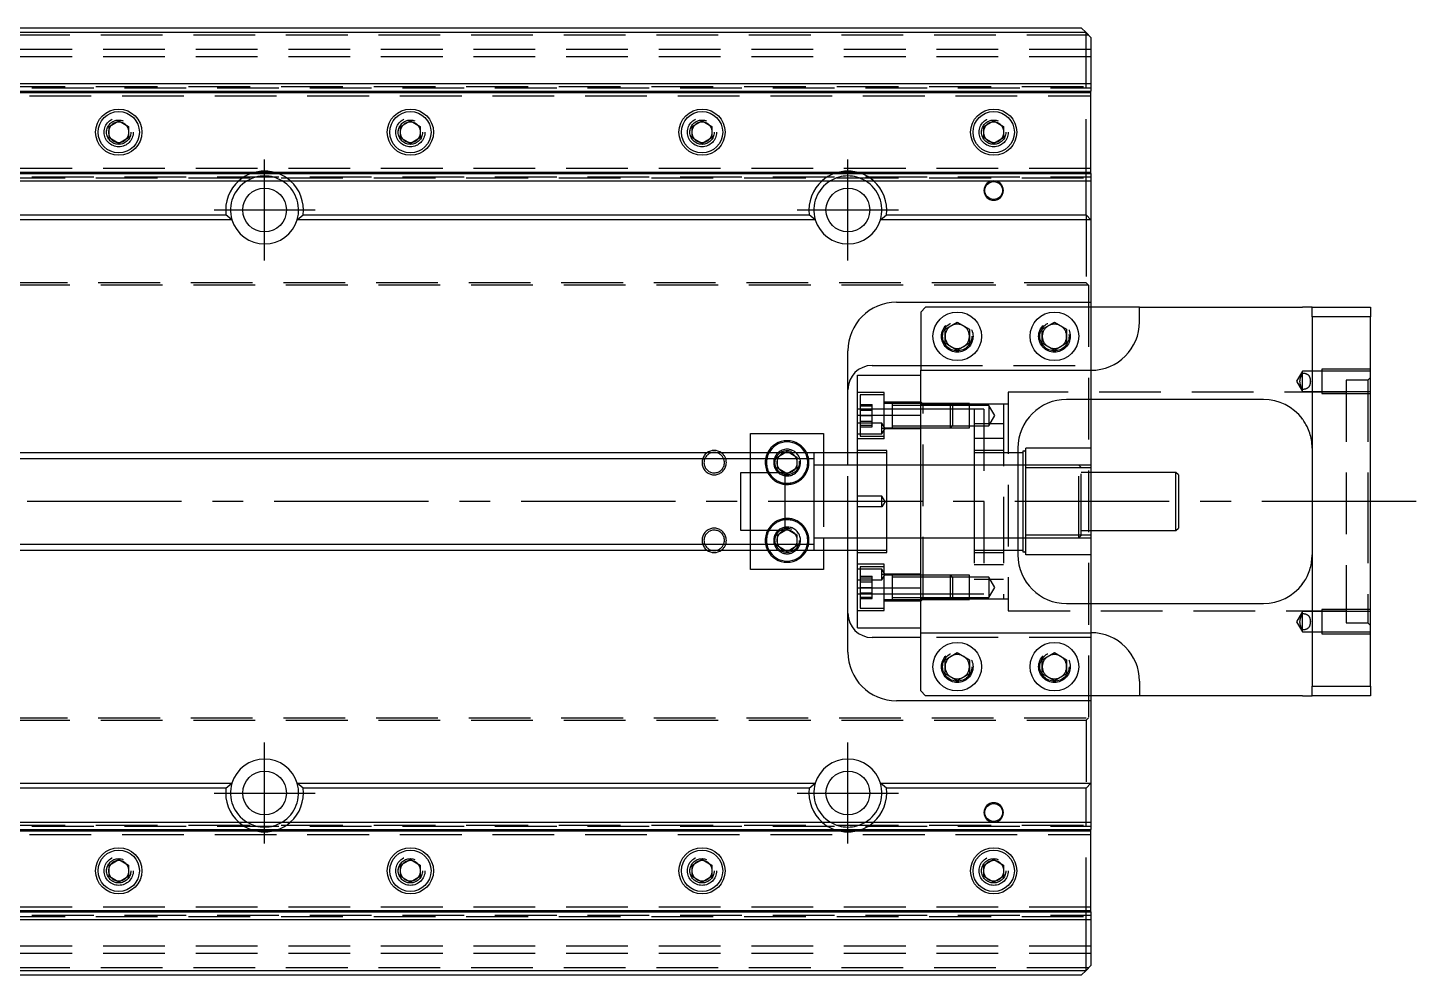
# Model space of a CAD drawing. Extents: x -12 to 975, y -350 to 120.
# Drawn here: x 481.3 to 766.9, y -97.5 to 97.5 of the extents above; entities that cross this region are included whole.
import ezdxf

# ---------------------------------------------------------------- set-up
doc = ezdxf.new("R2010")
doc.units = 0
doc.linetypes.add('CENTER', pattern=[50.8, 31.75, -6.35, 6.35, -6.35])
doc.linetypes.add('DASHED', pattern=[19.05, 12.7, -6.35])
doc.layers.get('0').update_dxf_attribs({"linetype": 'CONTINUOUS'})
doc.layers.add('CENTER', color=1, linetype='CENTER')

msp = doc.modelspace()

# ---------------------------------------------------------------- linework, layer by layer
at = {"color": 7, "linetype": 'CONTINUOUS'}
for p, q in [((425, 97.5), (698, 97.5)), ((699, 96.5), (698, 97.5)), ((699, 96.5), (425, 96.5)), ((700, 95.5), (699, 96.5)), ((699, 86), (699, 96.5)), ((700, 95.5), (700, 86)), ((425, 86), (700, 86)), ((700, 86), (700, 84.48)), ((432.27, 84.48), (700, 84.48)), ((432.95, 84.2), (700, 84.2)), ((700, 84.2), (700, 84.48)), ((700, 67.8), (700, 84.2)), ((498, 77.15), (500, 78.31)), ((498, 74.85), (498, 77.15)), ((500, 78.31), (502, 77.15)), ((502, 77.15), (502, 74.85)), ((558, 77.15), (560, 78.31)), ((558, 74.85), (558, 77.15)), ((560, 78.31), (562, 77.15)), ((562, 77.15), (562, 74.85)), ((618, 77.15), (620, 78.31)), ((618, 74.85), (618, 77.15)), ((620, 78.31), (622, 77.15)), ((622, 77.15), (622, 74.85)), ((678, 77.15), (680, 78.31)), ((678, 74.85), (678, 77.15)), ((680, 78.31), (682, 77.15)), ((682, 77.15), (682, 74.85)), ((500, 73.69), (498, 74.85)), ((502, 74.85), (500, 73.69)), ((560, 73.69), (558, 74.85)), ((562, 74.85), (560, 73.69)), ((620, 73.69), (618, 74.85)), ((622, 74.85), (620, 73.69)), ((680, 73.69), (678, 74.85)), ((682, 74.85), (680, 73.69)), ((425, 67.8), (700, 67.8)), ((425, 67.52), (700, 67.52)), ((425, 66), (700, 66)), ((699, 59), (699, 66)), ((700, 67.52), (700, 67.8)), ((700, 67.52), (700, 66)), ((700, 66), (700, 58)), ((425, 59), (522.06, 59)), ((523.29, 58), (425, 58)), ((523.29, 58), (522.06, 59)), ((536.71, 58), (537.94, 59)), ((643.29, 58), (536.71, 58)), ((537.94, 59), (642.06, 59)), ((643.29, 58), (642.06, 59)), ((656.71, 58), (657.94, 59)), ((700, 58), (656.71, 58)), ((657.94, 59), (699, 59)), ((699, 59), (700, 58)), ((700, 58), (700, 41)), ((660, 41), (700, 41)), ((666, 40), (665, 39)), ((710, 40), (666, 40)), ((700, 41), (700, 40)), ((710, 40), (743.5, 40)), ((710, 37), (710, 40)), ((745.5, 40), (743.5, 40)), ((745.5, 40), (757.5, 40)), ((745.5, 38), (745.5, 40)), ((757.5, 40), (757.5, 38)), ((665, 39), (665, 27)), ((745.5, 38), (745.5, -38)), ((757.5, 38), (745.5, 38)), ((757.5, -38), (757.5, 38)), ((670, 35.44), (672.5, 36.89)), ((670, 32.56), (670, 35.44)), ((672.5, 36.89), (675, 35.44)), ((675, 35.44), (675, 32.56)), ((690, 35.44), (692.5, 36.89)), ((690, 32.56), (690, 35.44)), ((692.5, 36.89), (695, 35.44)), ((695, 35.44), (695, 32.56)), ((672.5, 31.11), (670, 32.56)), ((675, 32.56), (672.5, 31.11)), ((692.5, 31.11), (690, 32.56)), ((695, 32.56), (692.5, 31.11)), ((650, 10), (650, 31)), ((652, 26), (665, 26)), ((652, 17.78), (652, 26)), ((655, 28), (665, 28)), ((665, 27), (700, 27)), ((665, 17.78), (665, 27)), ((743.16, 25.61), (743.23, 25.8)), ((743.23, 25.8), (743.3, 25.99)), ((743.3, 25.99), (743.38, 26.17)), ((743.38, 26.17), (743.5, 26.44)), ((743.5, 26.44), (743.56, 26.43)), ((743.5, 23.06), (743.5, 26.44)), ((743.56, 26.43), (743.63, 26.43)), ((743.63, 26.43), (743.69, 26.43)), ((743.69, 26.43), (743.76, 26.42)), ((743.76, 26.42), (743.82, 26.42)), ((743.82, 26.42), (743.89, 26.41)), ((743.89, 26.41), (743.95, 26.4)), ((743.95, 26.4), (744.01, 26.38)), ((744.01, 26.38), (744.08, 26.37)), ((744.08, 26.37), (744.14, 26.35)), ((744.14, 26.35), (744.19, 26.34)), ((744.19, 26.34), (744.25, 26.32)), ((744.25, 26.32), (744.31, 26.29)), ((744.31, 26.29), (744.37, 26.27)), ((744.37, 26.27), (744.42, 26.24)), ((744.42, 26.24), (744.47, 26.21)), ((744.47, 26.21), (744.52, 26.19)), ((744.52, 26.19), (744.57, 26.15)), ((744.57, 26.15), (744.61, 26.12)), ((744.61, 26.12), (744.66, 26.09)), ((744.66, 26.09), (744.7, 26.05)), ((744.7, 26.05), (744.74, 26.01)), ((744.74, 26.01), (744.78, 25.97)), ((744.78, 25.97), (744.81, 25.92)), ((744.81, 25.92), (744.84, 25.88)), ((744.84, 25.88), (744.87, 25.84)), ((744.87, 25.84), (744.9, 25.79)), ((744.9, 25.79), (744.93, 25.74)), ((744.93, 25.74), (744.95, 25.69)), ((743.01, 24.82), (743.02, 24.92)), ((743.01, 24.71), (743.01, 24.82)), ((743.01, 24.6), (743.01, 24.71)), ((743.02, 24.5), (743.01, 24.6)), ((743.02, 24.92), (743.03, 25.03)), ((743.04, 24.4), (743.02, 24.5)), ((743.03, 25.03), (743.06, 25.23)), ((743.06, 24.29), (743.04, 24.4)), ((743.06, 25.23), (743.11, 25.42)), ((743.08, 24.19), (743.06, 24.29)), ((743.16, 23.9), (743.08, 24.19)), ((743.11, 25.42), (743.16, 25.61)), ((743.26, 23.62), (743.16, 23.9)), ((743.38, 23.34), (743.26, 23.62)), ((743.5, 23.06), (743.38, 23.34)), ((743.58, 23.06), (743.5, 23.06)), ((743.66, 23.07), (743.58, 23.06)), ((743.74, 23.07), (743.66, 23.07)), ((743.82, 23.08), (743.74, 23.07)), ((743.9, 23.09), (743.82, 23.08)), ((743.98, 23.11), (743.9, 23.09)), ((744.03, 23.12), (743.98, 23.11)), ((744.09, 23.13), (744.03, 23.12)), ((744.15, 23.15), (744.09, 23.13)), ((744.21, 23.17), (744.15, 23.15)), ((744.26, 23.18), (744.21, 23.17)), ((744.31, 23.2), (744.26, 23.18)), ((744.36, 23.23), (744.31, 23.2)), ((744.41, 23.25), (744.36, 23.23)), ((744.46, 23.28), (744.41, 23.25)), ((744.51, 23.31), (744.46, 23.28)), ((744.56, 23.34), (744.51, 23.31)), ((744.61, 23.37), (744.56, 23.34)), ((744.65, 23.41), (744.61, 23.37)), ((744.69, 23.44), (744.65, 23.41)), ((744.73, 23.48), (744.69, 23.44)), ((744.77, 23.52), (744.73, 23.48)), ((744.81, 23.57), (744.77, 23.52)), ((744.85, 23.62), (744.81, 23.57)), ((744.88, 23.67), (744.85, 23.62)), ((744.91, 23.73), (744.88, 23.67)), ((744.94, 23.78), (744.91, 23.73)), ((744.97, 23.84), (744.94, 23.78)), ((744.95, 25.69), (744.98, 25.64)), ((744.99, 23.9), (744.97, 23.84)), ((744.98, 25.64), (745, 25.59)), ((745.01, 23.96), (744.99, 23.9)), ((745, 25.59), (745.02, 25.53)), ((745.04, 24.02), (745.01, 23.96)), ((745.02, 25.53), (745.04, 25.46)), ((745.04, 25.46), (745.06, 25.38)), ((745.06, 24.09), (745.04, 24.02)), ((745.06, 25.38), (745.08, 25.3)), ((745.07, 24.16), (745.06, 24.09)), ((745.09, 24.23), (745.07, 24.16)), ((745.08, 25.3), (745.1, 25.22)), ((745.1, 24.3), (745.09, 24.23)), ((745.1, 25.22), (745.11, 25.14)), ((745.11, 24.36), (745.1, 24.3)), ((745.11, 25.14), (745.12, 25.05)), ((745.12, 24.43), (745.11, 24.36)), ((745.12, 25.05), (745.13, 24.99)), ((745.13, 24.5), (745.12, 24.43)), ((745.13, 24.99), (745.13, 24.92)), ((745.13, 24.92), (745.13, 24.85)), ((745.13, 24.85), (745.14, 24.78)), ((745.14, 24.71), (745.13, 24.64)), ((745.13, 24.64), (745.13, 24.57)), ((745.13, 24.57), (745.13, 24.5)), ((745.14, 24.78), (745.14, 24.71)), ((735.5, 21), (695, 21)), ((700, 21), (700, 11)), ((652, -17.78), (652, 17.78)), ((652, 17.78), (665, 17.78)), ((665, -17.78), (665, 17.78)), ((665, -17.78), (665, 17.78)), ((743.58, 16.89), (743.5, 17)), ((743.66, 16.78), (743.58, 16.89)), ((743.81, 16.56), (743.66, 16.78)), ((743.96, 16.34), (743.81, 16.56)), ((744.1, 16.11), (743.96, 16.34)), ((744.23, 15.88), (744.1, 16.11)), ((744.35, 15.65), (744.23, 15.88)), ((744.47, 15.42), (744.35, 15.65)), ((744.63, 15.08), (744.47, 15.42)), ((744.78, 14.74), (744.63, 15.08)), ((744.91, 14.39), (744.78, 14.74)), ((745.02, 14.05), (744.91, 14.39)), ((630, 14), (645, 14)), ((630, 10), (630, 14)), ((645, 14), (645, 10)), ((745.13, 13.71), (745.02, 14.05)), ((745.22, 13.36), (745.13, 13.71)), ((745.3, 13.01), (745.22, 13.36)), ((745.36, 12.67), (745.3, 13.01)), ((745.42, 12.25), (745.36, 12.67)), ((745.46, 11.84), (745.42, 12.25)), ((745.49, 11.43), (745.46, 11.84)), ((745.5, 11.02), (745.49, 11.43)), ((643, 10), (425, 10)), ((636.96, 10), (637.5, 10.31)), ((637.5, 10.31), (638.04, 10)), ((652, 10), (643, 10)), ((643, 10), (643, -10)), ((643, 10), (643, -10)), ((685, 11), (685, -11)), ((686, 10), (685, 10)), ((686.31, 10.38), (686, 10.38)), ((686, 10.38), (686, 0)), ((686.63, 6.93), (686.63, 11)), ((700, 11), (686.63, 11)), ((700, 11), (700, 6.93)), ((745.5, 11), (745.5, 11.02)), ((628, -6), (628, 6)), ((628, 6), (637, 6)), ((637, 6), (637, -6)), ((686.63, -6.93), (686.63, 6.93)), ((700, 6.93), (686.63, 6.93)), ((700, 6.93), (700, -6.93)), ((717.5, 6), (700, 6)), ((718, 5.5), (717.5, 6)), ((717.5, -6), (717.5, 6)), ((718, 5.5), (718, -5.5)), ((686, 0), (686, -10.38)), ((717.5, -6), (718, -5.5)), ((637, -6), (628, -6)), ((686.63, -11), (686.63, -6.93)), ((700, -6.93), (686.63, -6.93)), ((700, -6), (717.5, -6)), ((700, -6.93), (700, -11)), ((425, -10), (643, -10)), ((630, -14), (630, -10)), ((637.5, -10.31), (636.96, -10)), ((638.04, -10), (637.5, -10.31)), ((643, -10), (652, -10)), ((645, -10), (645, -14)), ((650, -31), (650, -10)), ((685, -10), (686, -10)), ((686, -10.38), (686.31, -10.38)), ((700, -11), (686.63, -11)), ((700, -11), (700, -21)), ((745.48, -11.68), (745.49, -11.35)), ((745.49, -11.35), (745.5, -11.02)), ((745.5, -11.02), (745.5, -11)), ((645, -14), (630, -14)), ((744.9, -14.4), (745.02, -14.06)), ((745.02, -14.06), (745.12, -13.72)), ((745.12, -13.72), (745.22, -13.37)), ((745.22, -13.37), (745.29, -13.02)), ((745.29, -13.02), (745.36, -12.67)), ((745.36, -12.67), (745.41, -12.34)), ((745.41, -12.34), (745.45, -12.01)), ((745.45, -12.01), (745.48, -11.68)), ((743.5, -17), (743.59, -16.87)), ((743.59, -16.87), (743.68, -16.75)), ((743.68, -16.75), (743.77, -16.62)), ((743.77, -16.62), (743.86, -16.49)), ((743.86, -16.49), (744.03, -16.23)), ((744.03, -16.23), (744.18, -15.96)), ((744.18, -15.96), (744.33, -15.69)), ((744.33, -15.69), (744.47, -15.42)), ((744.47, -15.42), (744.63, -15.08)), ((744.63, -15.08), (744.77, -14.75)), ((744.77, -14.75), (744.9, -14.4)), ((652, -17.78), (665, -17.78)), ((652, -26), (652, -17.78)), ((665, -27), (665, -17.78)), ((695, -21), (735.5, -21)), ((743.01, -24.68), (743.02, -24.57)), ((743.01, -24.79), (743.01, -24.68)), ((743.01, -24.9), (743.01, -24.79)), ((743.02, -25), (743.01, -24.9)), ((743.02, -24.57), (743.03, -24.47)), ((743.04, -25.1), (743.02, -25)), ((743.03, -24.47), (743.06, -24.27)), ((743.06, -25.2), (743.04, -25.1)), ((743.06, -24.27), (743.11, -24.08)), ((743.08, -25.31), (743.06, -25.2)), ((743.16, -25.6), (743.08, -25.31)), ((743.11, -24.08), (743.16, -23.89)), ((743.16, -23.89), (743.23, -23.7)), ((743.26, -25.88), (743.16, -25.6)), ((743.23, -23.7), (743.3, -23.51)), ((743.3, -23.51), (743.38, -23.33)), ((743.38, -23.33), (743.5, -23.06)), ((743.5, -23.06), (743.56, -23.06)), ((743.5, -26.44), (743.5, -23.06)), ((743.56, -23.06), (743.63, -23.07)), ((743.63, -23.07), (743.69, -23.07)), ((743.69, -23.07), (743.76, -23.07)), ((743.76, -23.07), (743.82, -23.08)), ((743.82, -23.08), (743.89, -23.09)), ((743.89, -23.09), (743.95, -23.1)), ((743.95, -23.1), (744.01, -23.11)), ((744.01, -23.11), (744.08, -23.13)), ((744.08, -23.13), (744.14, -23.14)), ((744.14, -23.14), (744.19, -23.16)), ((744.19, -23.16), (744.25, -23.18)), ((744.25, -23.18), (744.31, -23.2)), ((744.31, -23.2), (744.37, -23.23)), ((744.37, -23.23), (744.42, -23.25)), ((744.42, -23.25), (744.47, -23.28)), ((744.47, -23.28), (744.52, -23.31)), ((744.52, -23.31), (744.57, -23.34)), ((744.57, -23.34), (744.61, -23.38)), ((744.61, -23.38), (744.66, -23.41)), ((744.66, -23.41), (744.7, -23.45)), ((744.7, -23.45), (744.74, -23.49)), ((744.74, -23.49), (744.78, -23.53)), ((744.78, -23.53), (744.81, -23.58)), ((744.81, -23.58), (744.84, -23.62)), ((744.84, -23.62), (744.87, -23.66)), ((744.87, -23.66), (744.9, -23.71)), ((744.9, -23.71), (744.93, -23.76)), ((744.93, -23.76), (744.95, -23.81)), ((744.97, -25.66), (744.94, -25.71)), ((744.95, -23.81), (744.98, -23.86)), ((744.99, -25.6), (744.97, -25.66)), ((744.98, -23.86), (745, -23.91)), ((745.01, -25.54), (744.99, -25.6)), ((745, -23.91), (745.02, -23.96)), ((745.04, -25.47), (745.01, -25.54)), ((745.02, -23.96), (745.04, -24.04)), ((745.04, -24.04), (745.06, -24.12)), ((745.06, -25.41), (745.04, -25.47)), ((745.06, -24.12), (745.08, -24.2)), ((745.07, -25.34), (745.06, -25.41)), ((745.09, -25.27), (745.07, -25.34)), ((745.08, -24.2), (745.1, -24.28)), ((745.1, -25.2), (745.09, -25.27)), ((745.1, -24.28), (745.11, -24.36)), ((745.11, -25.13), (745.1, -25.2)), ((745.11, -24.36), (745.12, -24.44)), ((745.12, -25.06), (745.11, -25.13)), ((745.12, -24.44), (745.13, -24.51)), ((745.13, -24.99), (745.12, -25.06)), ((745.13, -24.51), (745.13, -24.58)), ((745.13, -24.58), (745.13, -24.65)), ((745.13, -24.65), (745.14, -24.71)), ((745.14, -24.78), (745.13, -24.85)), ((745.13, -24.85), (745.13, -24.92)), ((745.13, -24.92), (745.13, -24.99)), ((745.14, -24.71), (745.14, -24.78)), ((652, -26), (665, -26)), ((665, -28), (655, -28)), ((665, -39), (665, -27)), ((665, -27), (700, -27)), ((743.38, -26.16), (743.26, -25.88)), ((743.5, -26.44), (743.38, -26.16)), ((743.58, -26.43), (743.5, -26.44)), ((743.66, -26.43), (743.58, -26.43)), ((743.74, -26.42), (743.66, -26.43)), ((743.82, -26.42), (743.74, -26.42)), ((743.9, -26.4), (743.82, -26.42)), ((743.98, -26.39), (743.9, -26.4)), ((744.03, -26.38), (743.98, -26.39)), ((744.09, -26.36), (744.03, -26.38)), ((744.15, -26.35), (744.09, -26.36)), ((744.21, -26.33), (744.15, -26.35)), ((744.26, -26.31), (744.21, -26.33)), ((744.31, -26.29), (744.26, -26.31)), ((744.36, -26.27), (744.31, -26.29)), ((744.41, -26.25), (744.36, -26.27)), ((744.46, -26.22), (744.41, -26.25)), ((744.51, -26.19), (744.46, -26.22)), ((744.56, -26.16), (744.51, -26.19)), ((744.61, -26.13), (744.56, -26.16)), ((744.65, -26.09), (744.61, -26.13)), ((744.69, -26.05), (744.65, -26.09)), ((744.73, -26.02), (744.69, -26.05)), ((744.77, -25.98), (744.73, -26.02)), ((744.81, -25.93), (744.77, -25.98)), ((744.85, -25.88), (744.81, -25.93)), ((744.88, -25.82), (744.85, -25.88)), ((744.91, -25.77), (744.88, -25.82)), ((744.94, -25.71), (744.91, -25.77)), ((670, -32.56), (672.5, -31.11)), ((672.5, -31.11), (675, -32.56)), ((690, -32.56), (692.5, -31.11)), ((692.5, -31.11), (695, -32.56)), ((670, -35.44), (670, -32.56)), ((675, -32.56), (675, -35.44)), ((690, -35.44), (690, -32.56)), ((695, -32.56), (695, -35.44)), ((672.5, -36.89), (670, -35.44)), ((675, -35.44), (672.5, -36.89)), ((692.5, -36.89), (690, -35.44)), ((695, -35.44), (692.5, -36.89)), ((710, -37), (710, -40)), ((665, -39), (666, -40)), ((745.5, -40), (745.5, -38)), ((745.5, -38), (757.5, -38)), ((757.5, -38), (757.5, -40)), ((700, -41), (660, -41)), ((710, -40), (666, -40)), ((700, -40), (700, -41)), ((700, -41), (700, -58)), ((743.5, -40), (710, -40)), ((743.5, -40), (745.5, -40)), ((757.5, -40), (745.5, -40)), ((425, -58), (523.29, -58)), ((522.06, -59), (425, -59)), ((522.06, -59), (523.29, -58)), ((536.71, -58), (643.29, -58)), ((537.94, -59), (536.71, -58)), ((642.06, -59), (537.94, -59)), ((642.06, -59), (643.29, -58)), ((656.71, -58), (700, -58)), ((657.94, -59), (656.71, -58)), ((699, -59), (657.94, -59)), ((700, -58), (699, -59)), ((699, -66), (699, -59)), ((700, -58), (700, -66)), ((425, -66), (700, -66)), ((425, -67.52), (700, -67.52)), ((425, -67.8), (700, -67.8)), ((700, -66), (700, -67.52)), ((700, -67.8), (700, -67.52)), ((700, -84.2), (700, -67.8)), ((498, -74.85), (500, -73.69)), ((500, -73.69), (502, -74.85)), ((558, -74.85), (560, -73.69)), ((560, -73.69), (562, -74.85)), ((618, -74.85), (620, -73.69)), ((620, -73.69), (622, -74.85)), ((678, -74.85), (680, -73.69)), ((680, -73.69), (682, -74.85)), ((498, -77.15), (498, -74.85)), ((502, -74.85), (502, -77.15)), ((558, -77.15), (558, -74.85)), ((562, -74.85), (562, -77.15)), ((618, -77.15), (618, -74.85)), ((622, -74.85), (622, -77.15)), ((678, -77.15), (678, -74.85)), ((682, -74.85), (682, -77.15)), ((500, -78.31), (498, -77.15)), ((502, -77.15), (500, -78.31)), ((560, -78.31), (558, -77.15)), ((562, -77.15), (560, -78.31)), ((620, -78.31), (618, -77.15)), ((622, -77.15), (620, -78.31)), ((680, -78.31), (678, -77.15)), ((682, -77.15), (680, -78.31)), ((432.27, -84.48), (700, -84.48)), ((432.95, -84.2), (700, -84.2)), ((700, -84.48), (700, -84.2)), ((700, -84.48), (700, -86)), ((425, -86), (700, -86)), ((699, -96.5), (699, -86)), ((700, -86), (700, -95.5)), ((425, -96.5), (699, -96.5)), ((698, -97.5), (699, -96.5)), ((699, -96.5), (700, -95.5)), ((698, -97.5), (425, -97.5))]:
    msp.add_line(p, q, dxfattribs=at)
at = {"color": 3, "linetype": 'DASHED'}
for p, q in [((699.5, 96), (414.8, 96)), ((700, 93), (0, 93)), ((700, 91.5), (0, 91.5)), ((699, 66), (699, 86)), ((0, 85.4), (700, 85.4)), ((424.5, 84.42), (700, 84.42)), ((424.5, 83.5), (700, 83.5)), ((425, 85.15), (700, 85.15)), ((497.5, 76), (497.53, 76.41)), ((557.5, 76), (557.53, 76.41)), ((617.5, 76), (617.53, 76.41)), ((677.5, 76), (677.53, 76.37)), ((0, 66.6), (700, 66.6)), ((700, 68.5), (424.5, 68.5)), ((424.5, 67.58), (700, 67.58)), ((425, 66.85), (700, 66.85)), ((699, 59), (699, 45)), ((699.5, 44.5), (0.5, 44.5)), ((699, 45), (1, 45)), ((699.5, 44.5), (699, 45)), ((699.5, 44.5), (699.5, -44.5)), ((700, 40), (700, 28)), ((669.5, 34), (669.52, 34.35)), ((695.48, 34.36), (695.5, 34)), ((665, 28), (700, 28)), ((665, 17.78), (665, 26)), ((700, 28), (700, 27)), ((700, 27), (700, 21)), ((743.5, 26.85), (742.29, 24.75)), ((747.5, 26.85), (743.5, 26.85)), ((743.5, 26.44), (743.5, 26.85)), ((757.5, 27.25), (747.5, 27.25)), ((747.5, 27.25), (747.5, 22.25)), ((757.5, 26.85), (747.5, 26.85)), ((742.29, 24.75), (743.5, 22.65)), ((743.5, 22.65), (743.5, 23.06)), ((757, 25), (752.5, 25)), ((752.5, 25), (752.5, -25)), ((757.5, 25.5), (757, 25)), ((757, 25), (757, 0)), ((657.5, 22.43), (652, 22.43)), ((657.5, 21.93), (652.5, 21.93)), ((652.5, 21.93), (652.5, 17.68)), ((657.5, 12.93), (657.5, 22.43)), ((665, 20.43), (657.5, 20.43)), ((659.1, 20.18), (657.5, 20.18)), ((659.1, 20.18), (659.09, 20.18)), ((665, 20.18), (659.1, 20.18)), ((659.11, 20.18), (659.1, 20.18)), ((659.1, 20.18), (659.1, 17.83)), ((665.5, 20), (665, 20.5)), ((671.1, 20.18), (665, 20.18)), ((671.1, 20.18), (665, 20.18)), ((665.5, 20), (665, 20)), ((671.28, 20), (665.5, 20)), ((665.5, -20), (665.5, 20)), ((671.5, 19.78), (671.1, 20.18)), ((675, 20.18), (671.1, 20.18)), ((671.1, 17.68), (671.1, 20.18)), ((675, 20), (671.28, 20)), ((675, 15.18), (675, 20.18)), ((682, 20), (675, 20)), ((683, 20), (682, 20)), ((682, 20), (682, 0)), ((752.5, 22.5), (683, 22.5)), ((683, 22.5), (683, -22.5)), ((743.5, 22.65), (747.5, 22.65)), ((747.5, 22.65), (757.5, 22.65)), ((747.5, 22.25), (757.5, 22.25)), ((652.5, 19), (652, 19)), ((652.5, 19.99), (655, 19.99)), ((652.5, 19.68), (655, 19.68)), ((657.5, 19), (652.5, 19)), ((652.5, 18.83), (655, 18.83)), ((652.5, 17.68), (655, 17.68)), ((652.5, 17.68), (652.5, 13.43)), ((655, 18.83), (655, 19.99)), ((655, 16.52), (655, 18.83)), ((659.1, 19), (657.5, 19)), ((665, 19.78), (659.1, 19.78)), ((665, 19), (659.1, 19)), ((659.1, 17.83), (659.1, 17.55)), ((659.1, 17.55), (659.1, 15.91)), ((671.5, 19.78), (665, 19.78)), ((671.5, 19), (665, 19)), ((671.1, 15.18), (671.1, 17.68)), ((675, 19.78), (671.5, 19.78)), ((671.5, 19.78), (671.5, 17.68)), ((675, 19), (671.5, 19)), ((671.5, 17.68), (671.5, 15.58)), ((679, 19.78), (675, 19.78)), ((676, 19), (675, 19)), ((678, 19), (676, 19)), ((676, 19), (676, 0)), ((678, 19), (678, 0)), ((680.21, 17.68), (679, 19.78)), ((679, 19.78), (679, 17.68)), ((679, 15.58), (680.21, 17.68)), ((679, 17.68), (679, 15.58)), ((743.53, 16.96), (743.33, 17.22)), ((657, 16.1), (652, 16.1)), ((652.5, 16.52), (655, 16.52)), ((652.5, 15.68), (655, 15.68)), ((652.5, 15.37), (655, 15.37)), ((655, 15.37), (655, 16.52)), ((657.66, 15), (657, 16.1)), ((657, 15), (657, 16.1)), ((657.5, 15), (657, 15)), ((657, 13.9), (657.66, 15)), ((657, 13.9), (657, 15)), ((657.66, 15), (657, 15)), ((657.5, 15.18), (659.1, 15.18)), ((657.66, 15), (657.5, 15)), ((665, 14.93), (657.5, 14.93)), ((659.09, 15.18), (659.1, 15.18)), ((659.1, 15.91), (659.1, 15.18)), ((659.1, 15.58), (665, 15.58)), ((659.1, 15.18), (665, 15.18)), ((659.1, 15.18), (659.11, 15.18)), ((665, 15.58), (671.5, 15.58)), ((665, 15.18), (671.1, 15.18)), ((665, 15.18), (671.1, 15.18)), ((671.1, 15.18), (671.5, 15.58)), ((671.1, 15.18), (675, 15.18)), ((671.5, 15.58), (675, 15.58)), ((675, 15.58), (679, 15.58)), ((678, 16), (676, 16)), ((682, 16), (678, 16)), ((682, 16), (678, 16)), ((652, 13.9), (657, 13.9)), ((657.5, 12.93), (652, 12.93)), ((652.5, 13.43), (657.5, 13.43)), ((682, 13), (676, 13)), ((682, 13), (676, 13)), ((630, 5), (630, 10)), ((635.5, 9.15), (636.96, 10)), ((635.5, 6.85), (635.5, 9.15)), ((638.04, 10), (639.5, 9.15)), ((639.5, 9.15), (639.5, 6.85)), ((645, 10), (645, 7.5)), ((650, 7.5), (650, 10)), ((658, 10.5), (652, 10.5)), ((658, 10), (652, 10)), ((658, 0), (658, 10.5)), ((682, 10.5), (676, 10.5)), ((685, 10), (676, 10)), ((676, 10), (676, 0)), ((637, 5.98), (635.5, 6.85)), ((637.5, 5.69), (637, 5.98)), ((639.5, 6.85), (637.5, 5.69)), ((639.98, 8.29), (640, 8)), ((652, 7.5), (643, 7.5)), ((645, 7.5), (645, -7.5)), ((650, -7.5), (650, 7.5)), ((658, 7.5), (652, 7.5)), ((665, 7.5), (658, 7.5)), ((676, 7.5), (665, 7.5)), ((685, 7.5), (676, 7.5)), ((686, 7.5), (685, 7.5)), ((686.63, 7.5), (686, 7.5)), ((697.5, 7.5), (686.63, 7.5)), ((698, 7), (697.5, 7.5)), ((697.5, -7.5), (697.5, 7.5)), ((700, 7.5), (697.5, 7.5)), ((698, -7), (698, 7)), ((700, 6), (698, 6)), ((630, -5), (630, 5)), ((657, 1.1), (652, 1.1)), ((657.66, 0), (657, 1.1)), ((657, -1.1), (657, 1.1)), ((658, -10.5), (658, 0)), ((676, 0), (676, -19)), ((676, 0), (676, -10)), ((678, 0), (678, -19)), ((682, 0), (682, -20)), ((757, 0), (757, -25)), ((657, -1.1), (652, -1.1)), ((657.66, 0), (657, -1.1)), ((630, -10), (630, -5)), ((637, -5.98), (637.5, -5.69)), ((637.5, -5.69), (639.5, -6.85)), ((635, -8), (635.01, -7.75)), ((635.5, -6.85), (637, -5.98)), ((635.5, -9.15), (635.5, -6.85)), ((639.5, -6.85), (639.5, -9.15)), ((643, -7.5), (652, -7.5)), ((645, -7.5), (645, -10)), ((650, -10), (650, -7.5)), ((652, -7.5), (658, -7.5)), ((658, -7.5), (665, -7.5)), ((665, -7.5), (676, -7.5)), ((676, -7.5), (685, -7.5)), ((685, -7.5), (686, -7.5)), ((686, -7.5), (686.63, -7.5)), ((686.63, -7.5), (697.5, -7.5)), ((697.5, -7.5), (698, -7)), ((697.5, -7.5), (700, -7.5)), ((698, -6), (700, -6)), ((636.96, -10), (635.5, -9.15)), ((639.5, -9.15), (638.04, -10)), ((652, -10), (658, -10)), ((652, -10.5), (658, -10.5)), ((676, -10), (685, -10)), ((676, -10.5), (682, -10.5)), ((657.5, -12.93), (652, -12.93)), ((657, -13.9), (652, -13.9)), ((657.5, -13.43), (652.5, -13.43)), ((652.5, -13.43), (652.5, -21.93)), ((657.66, -15), (657, -13.9)), ((657, -15), (657, -13.9)), ((657.5, -17.68), (657.5, -12.93)), ((676, -13), (682, -13)), ((676, -13), (682, -13)), ((652, -16.1), (657, -16.1)), ((652.5, -15.37), (655, -15.37)), ((652.5, -15.68), (655, -15.68)), ((652.5, -16.52), (655, -16.52)), ((655, -15.68), (655, -15.37)), ((655, -17.68), (655, -15.68)), ((657.5, -15), (657, -15)), ((657, -16.1), (657.66, -15)), ((657, -16.1), (657, -15)), ((657.66, -15), (657, -15)), ((665, -14.93), (657.5, -14.93)), ((657.66, -15), (657.5, -15)), ((659.1, -15.18), (657.5, -15.18)), ((659.1, -15.18), (659.09, -15.18)), ((659.1, -15.18), (659.1, -20.18)), ((659.1, -15.18), (659.1, -20.18)), ((659.1, -15.18), (659.1, -20.18)), ((659.11, -15.18), (659.1, -15.18)), ((665, -15.18), (659.1, -15.18)), ((665, -15.58), (659.1, -15.58)), ((671.1, -15.18), (665, -15.18)), ((671.1, -15.18), (665, -15.18)), ((671.5, -15.58), (665, -15.58)), ((671.5, -15.58), (671.1, -15.18)), ((675, -15.18), (671.1, -15.18)), ((671.1, -20.18), (671.1, -15.18)), ((675, -15.58), (671.5, -15.58)), ((671.5, -15.58), (671.5, -19.78)), ((675, -20.18), (675, -15.18)), ((679, -15.58), (675, -15.58)), ((676, -16), (678, -16)), ((678, -16), (682, -16)), ((678, -16), (682, -16)), ((680.21, -17.68), (679, -15.58)), ((679, -15.58), (679, -19.78)), ((743.49, -17.02), (743.82, -16.55)), ((652, -19), (652.5, -19)), ((652.5, -17.68), (655, -17.68)), ((652.5, -18.83), (655, -18.83)), ((652.5, -19), (657.5, -19)), ((652.5, -19.68), (655, -19.68)), ((652.5, -19.99), (655, -19.99)), ((655, -19.68), (655, -17.68)), ((655, -19.99), (655, -19.68)), ((657.5, -22.43), (657.5, -17.68)), ((657.5, -19), (659.1, -19)), ((659.1, -19), (665, -19)), ((659.1, -19.78), (665, -19.78)), ((665, -26), (665, -17.78)), ((665, -19), (671.5, -19)), ((665, -19.78), (671.5, -19.78)), ((671.1, -20.18), (671.5, -19.78)), ((671.5, -19), (675, -19)), ((671.5, -19.78), (675, -19.78)), ((675, -19), (676, -19)), ((675, -19.78), (679, -19.78)), ((676, -19), (678, -19)), ((679, -19.78), (680.21, -17.68)), ((652, -22.43), (657.5, -22.43)), ((652.5, -21.93), (657.5, -21.93)), ((657.5, -20.18), (659.1, -20.18)), ((657.5, -20.43), (665, -20.43)), ((659.09, -20.18), (659.1, -20.18)), ((659.1, -20.18), (659.11, -20.18)), ((659.1, -20.18), (665, -20.18)), ((665, -20), (665.5, -20)), ((665, -20.5), (665.5, -20)), ((665, -20.18), (671.1, -20.18)), ((665, -20.18), (671.1, -20.18)), ((665.5, -20), (671.28, -20)), ((671.1, -20.18), (675, -20.18)), ((671.28, -20), (675, -20)), ((675, -20), (682, -20)), ((682, -20), (683, -20)), ((683, -22.5), (752.5, -22.5)), ((700, -21), (700, -27)), ((743.5, -22.65), (742.29, -24.75)), ((747.5, -22.65), (743.5, -22.65)), ((743.5, -23.06), (743.5, -22.65)), ((757.5, -22.25), (747.5, -22.25)), ((747.5, -22.25), (747.5, -27.25)), ((757.5, -22.65), (747.5, -22.65)), ((742.29, -24.75), (743.5, -26.85)), ((752.5, -25), (757, -25)), ((757, -25), (757.5, -25.5)), ((700, -28), (665, -28)), ((700, -27), (700, -28)), ((700, -28), (700, -40)), ((743.5, -26.85), (743.5, -26.44)), ((743.5, -26.85), (747.5, -26.85)), ((747.5, -26.85), (757.5, -26.85)), ((747.5, -27.25), (757.5, -27.25)), ((669.5, -34), (669.52, -33.65)), ((689.5, -34), (689.52, -33.65)), ((0.5, -44.5), (699.5, -44.5)), ((1, -45), (699, -45)), ((699, -45), (699.5, -44.5)), ((699, -45), (699, -59)), ((0, -66.6), (700, -66.6)), ((424.5, -67.58), (700, -67.58)), ((424.5, -68.5), (700, -68.5)), ((425, -66.85), (700, -66.85)), ((699, -86), (699, -66)), ((497.5, -76), (497.53, -75.59)), ((557.5, -76), (557.53, -75.59)), ((617.5, -76), (617.53, -75.59)), ((677.5, -76), (677.53, -75.59)), ((0, -85.4), (700, -85.4)), ((700, -83.5), (424.5, -83.5)), ((424.5, -84.42), (700, -84.42)), ((425, -85.15), (700, -85.15)), ((700, -91.5), (0, -91.5)), ((700, -93), (0, -93)), ((699.5, -96), (414.8, -96))]:
    msp.add_line(p, q, dxfattribs=at)
at = {"color": 3, "linetype": 'CONTINUOUS'}
for p, q in [((643, 8.75), (425, 8.75)), ((425, -8.75), (643, -8.75))]:
    msp.add_line(p, q, dxfattribs=at)
at = {"color": 7, "linetype": 'CONTINUOUS'}
for centre, radius in [((500, 76), 4.75), ((500, 76), 4.25), ((560, 76), 4.75), ((560, 76), 4.25), ((620, 76), 4.75), ((620, 76), 4.25), ((680, 76), 4.75), ((680, 76), 4.25), ((530, 60), 4.5), ((650, 60), 4.5), ((672.5, 34), 5), ((692.5, 34), 5), ((672.5, -34), 5), ((692.5, -34), 5), ((530, -60), 4.5), ((650, -60), 4.5), ((500, -76), 4.75), ((560, -76), 4.75), ((620, -76), 4.75), ((680, -76), 4.75), ((500, -76), 4.25), ((560, -76), 4.25), ((620, -76), 4.25), ((680, -76), 4.25)]:
    msp.add_circle(centre, radius, dxfattribs=at)
at = {"color": 3, "linetype": 'DASHED'}
for centre, radius in [((500, 76), 3), ((500, 76), 2.5), ((560, 76), 3), ((560, 76), 2.5), ((620, 76), 3), ((620, 76), 2.5), ((680, 76), 3), ((680, 76), 2.5), ((672.5, 34), 3.25), ((692.5, 34), 3.25), ((672.5, 34), 3), ((692.5, 34), 3), ((637.5, 8), 2.5), ((637.5, -8), 2.5), ((672.5, -34), 3.25), ((672.5, -34), 3), ((692.5, -34), 3.25), ((692.5, -34), 3), ((500, -76), 3), ((500, -76), 2.5), ((560, -76), 3), ((560, -76), 2.5), ((620, -76), 3), ((620, -76), 2.5), ((680, -76), 3), ((680, -76), 2.5)]:
    msp.add_circle(centre, radius, dxfattribs=at)
at = {"color": 3, "linetype": 'CONTINUOUS'}
for centre in [(680, 64), (680, -64)]:
    msp.add_circle(centre, 1.83, dxfattribs=at)
at = {"color": 3, "linetype": 'DASHED'}
for centre, radius, start, end in [((500, 76), 2.1, 137.7528, 162.2472), ((500, 76), 2.1, 102.2472, 137.7528), ((500, 76), 2.1, 77.7528, 102.2472), ((500, 76), 2.1, 42.2472, 77.7528), ((500, 76), 2.1, 17.7528, 42.2472), ((560, 76), 2.1, 137.7528, 162.2472), ((560, 76), 2.1, 102.2472, 137.7528), ((560, 76), 2.1, 77.7528, 102.2472), ((560, 76), 2.1, 42.2472, 77.7528), ((560, 76), 2.1, 17.7528, 42.2472), ((620, 76), 2.1, 137.7528, 162.2472), ((620, 76), 2.1, 102.2472, 137.7528), ((620, 76), 2.1, 77.7528, 102.2472), ((620, 76), 2.1, 42.2472, 77.7528), ((620, 76), 2.1, 17.7528, 42.2472), ((680, 76), 2.1, 137.7528, 162.2472), ((680, 76), 2.1, 102.2472, 137.7528), ((680, 76), 2.1, 77.7528, 102.2472), ((680, 76), 2.1, 42.2472, 77.7528), ((680, 76), 2.1, 17.7528, 42.2472), ((500, 76), 2.1, 162.2472, 180), ((500, 76), 2.1, 180, 197.7528), ((500, 76), 2.1, 197.7528, 222.2472), ((500, 76), 2.1, 222.2472, 257.7528), ((500, 76), 2.1, 282.2472, 317.7528), ((500, 76), 2.1, 317.7528, 342.2472), ((500, 76), 2.1, 342.2472, 17.7528), ((560, 76), 2.1, 162.2472, 180), ((560, 76), 2.1, 180, 197.7528), ((560, 76), 2.1, 197.7528, 222.2472), ((560, 76), 2.1, 222.2472, 257.7528), ((560, 76), 2.1, 282.2472, 317.7528), ((560, 76), 2.1, 317.7528, 342.2472), ((560, 76), 2.1, 342.2472, 17.7528), ((620, 76), 2.1, 162.2472, 180), ((620, 76), 2.1, 180, 197.7528), ((620, 76), 2.1, 197.7528, 222.2472), ((620, 76), 2.1, 222.2472, 257.7528), ((620, 76), 2.1, 282.2472, 317.7528), ((620, 76), 2.1, 317.7528, 342.2472), ((620, 76), 2.1, 342.2472, 17.7528), ((680, 76), 2.1, 162.2472, 180), ((680, 76), 2.1, 180, 197.7528), ((680, 76), 2.1, 197.7528, 222.2472), ((680, 76), 2.1, 222.2472, 257.7528), ((680, 76), 2.1, 282.2472, 317.7528), ((680, 76), 2.1, 317.7528, 342.2472), ((680, 76), 2.1, 342.2472, 17.7528), ((500, 76), 2.1, 257.7528, 282.2472), ((560, 76), 2.1, 257.7528, 282.2472), ((620, 76), 2.1, 257.7528, 282.2472), ((680, 76), 2.1, 257.7528, 282.2472), ((530, 60), 8, 48.5904, 131.4096), ((530, 60), 7, 58.9973, 121.0027), ((650, 60), 8, 48.5904, 131.4096), ((650, 60), 7, 58.9973, 121.0027), ((672.5, 34), 2.5, 120, 180), ((672.5, 34), 2.5, 60, 120), ((672.5, 34), 2.5, 0, 60), ((692.5, 34), 2.5, 120, 180), ((692.5, 34), 2.5, 60, 120), ((692.5, 34), 2.5, 0, 60), ((672.5, 34), 2.5, 180, 240), ((672.5, 34), 2.5, 240, 300), ((672.5, 34), 2.5, 300, 0), ((692.5, 34), 2.5, 180, 240), ((692.5, 34), 2.5, 240, 300), ((692.5, 34), 2.5, 300, 0), ((622.5, 8), 2.5, 126.8699, 0), ((622.5, 8), 2.1, 107.7528, 0), ((622.5, 8), 2.1, 0, 72.2472), ((622.5, 8), 2.5, 0, 53.1301), ((637.5, 8), 4.5, 153.6122, 221.8103), ((637.5, 8), 4.25, 151.9275, 224.9009), ((637.5, 8), 2.75, 133.3418, 259.5243), ((637.5, 8), 2.1, 162.2472, 180), ((637.5, 8), 2.1, 137.7528, 162.2472), ((637.5, 8), 2.75, 46.6582, 133.3418), ((637.5, 8), 2.1, 107.7528, 137.7528), ((637.5, 8), 2.1, 102.2472, 107.7528), ((637.5, 8), 2.1, 77.7528, 102.2472), ((637.5, 8), 2.75, 270, 46.6582), ((637.5, 8), 2.1, 72.2472, 77.7528), ((637.5, 8), 2.1, 42.2472, 72.2472), ((637.5, 8), 2.1, 17.7528, 42.2472), ((637.5, 8), 2.1, 342.2472, 17.7528), ((637.5, 8), 4.5, 318.1897, 26.3878), ((637.5, 8), 4.25, 0, 28.0725), ((637.5, 8), 2.1, 180, 197.7528), ((637.5, 8), 2.1, 197.7528, 222.2472), ((637.5, 8), 2.1, 222.2472, 256.2259), ((637.5, 8), 2.1, 256.2259, 257.7528), ((637.5, 8), 2.1, 257.7528, 282.2472), ((637.5, 8), 2.1, 282.2472, 317.7528), ((637.5, 8), 2.1, 317.7528, 342.2472), ((637.5, 8), 4.25, 315.0991, 0), ((637.5, 8), 4.5, 221.8103, 263.6206), ((637.5, 8), 4.25, 224.9009, 263.2437), ((637.5, 8), 2.75, 259.5243, 270), ((637.5, 8), 4.5, 263.6206, 318.1897), ((637.5, 8), 4.25, 263.2437, 315.0991), ((622.5, -8), 2.5, 0, 233.1301), ((637.5, -8), 4.5, 138.1897, 206.3878), ((637.5, -8), 4.25, 135.0991, 208.0725), ((637.5, -8), 4.5, 96.3794, 138.1897), ((637.5, -8), 4.25, 96.7563, 135.0991), ((637.5, -8), 2.75, 100.4757, 226.6582), ((637.5, -8), 4.5, 90, 96.3794), ((637.5, -8), 4.25, 44.9009, 96.7563), ((637.5, -8), 2.75, 313.3418, 100.4757), ((637.5, -8), 4.5, 41.8103, 90), ((637.5, -8), 4.25, 0, 44.9009), ((637.5, -8), 4.5, 333.6122, 41.8103), ((622.5, -8), 2.1, 0, 252.2472), ((622.5, -8), 2.1, 287.7528, 0), ((622.5, -8), 2.5, 306.8699, 0), ((637.5, -8), 2.1, 162.2472, 180), ((637.5, -8), 2.1, 180, 197.7528), ((637.5, -8), 2.1, 137.7528, 162.2472), ((637.5, -8), 2.1, 103.7741, 137.7528), ((637.5, -8), 2.1, 102.2472, 103.7741), ((637.5, -8), 2.1, 77.7528, 102.2472), ((637.5, -8), 2.1, 42.2472, 77.7528), ((637.5, -8), 2.1, 17.7528, 42.2472), ((637.5, -8), 2.1, 342.2472, 17.7528), ((637.5, -8), 4.25, 331.9275, 0), ((637.5, -8), 2.1, 197.7528, 222.2472), ((637.5, -8), 2.75, 226.6582, 270), ((637.5, -8), 2.1, 222.2472, 252.2472), ((637.5, -8), 2.1, 252.2472, 257.7528), ((637.5, -8), 2.1, 257.7528, 282.2472), ((637.5, -8), 2.75, 270, 313.3418), ((637.5, -8), 2.1, 282.2472, 287.7528), ((637.5, -8), 2.1, 287.7528, 317.7528), ((637.5, -8), 2.1, 317.7528, 342.2472), ((672.5, -34), 2.5, 120, 180), ((672.5, -34), 2.5, 180, 240), ((672.5, -34), 2.5, 60, 120), ((672.5, -34), 2.5, 0, 60), ((672.5, -34), 2.5, 300, 0), ((692.5, -34), 2.5, 120, 180), ((692.5, -34), 2.5, 180, 240), ((692.5, -34), 2.5, 60, 120), ((692.5, -34), 2.5, 0, 60), ((692.5, -34), 2.5, 300, 0), ((672.5, -34), 2.5, 240, 300), ((692.5, -34), 2.5, 240, 300), ((530, -60), 8, 228.5904, 311.4096), ((530, -60), 7, 238.9973, 301.0027), ((650, -60), 8, 228.5904, 311.4096), ((650, -60), 7, 238.9973, 301.0027), ((500, -76), 2.1, 102.2472, 137.7528), ((500, -76), 2.1, 77.7528, 102.2472), ((500, -76), 2.1, 42.2472, 77.7528), ((560, -76), 2.1, 102.2472, 137.7528), ((560, -76), 2.1, 77.7528, 102.2472), ((560, -76), 2.1, 42.2472, 77.7528), ((620, -76), 2.1, 102.2472, 137.7528), ((620, -76), 2.1, 77.7528, 102.2472), ((620, -76), 2.1, 42.2472, 77.7528), ((680, -76), 2.1, 102.2472, 137.7528), ((680, -76), 2.1, 77.7528, 102.2472), ((680, -76), 2.1, 42.2472, 77.7528), ((500, -76), 2.1, 162.2472, 180), ((500, -76), 2.1, 180, 197.7528), ((500, -76), 2.1, 137.7528, 162.2472), ((500, -76), 2.1, 197.7528, 222.2472), ((500, -76), 2.1, 17.7528, 42.2472), ((500, -76), 2.1, 317.7528, 342.2472), ((500, -76), 2.1, 342.2472, 17.7528), ((560, -76), 2.1, 162.2472, 180), ((560, -76), 2.1, 180, 197.7528), ((560, -76), 2.1, 137.7528, 162.2472), ((560, -76), 2.1, 197.7528, 222.2472), ((560, -76), 2.1, 17.7528, 42.2472), ((560, -76), 2.1, 317.7528, 342.2472), ((560, -76), 2.1, 342.2472, 17.7528), ((620, -76), 2.1, 162.2472, 180), ((620, -76), 2.1, 180, 197.7528), ((620, -76), 2.1, 137.7528, 162.2472), ((620, -76), 2.1, 197.7528, 222.2472), ((620, -76), 2.1, 17.7528, 42.2472), ((620, -76), 2.1, 317.7528, 342.2472), ((620, -76), 2.1, 342.2472, 17.7528), ((680, -76), 2.1, 162.2472, 180), ((680, -76), 2.1, 180, 197.7528), ((680, -76), 2.1, 137.7528, 162.2472), ((680, -76), 2.1, 197.7528, 222.2472), ((680, -76), 2.1, 17.7528, 42.2472), ((680, -76), 2.1, 317.7528, 342.2472), ((680, -76), 2.1, 342.2472, 17.7528), ((500, -76), 2.1, 222.2472, 257.7528), ((500, -76), 2.1, 257.7528, 282.2472), ((500, -76), 2.1, 282.2472, 317.7528), ((560, -76), 2.1, 222.2472, 257.7528), ((560, -76), 2.1, 257.7528, 282.2472), ((560, -76), 2.1, 282.2472, 317.7528), ((620, -76), 2.1, 222.2472, 257.7528), ((620, -76), 2.1, 257.7528, 282.2472), ((620, -76), 2.1, 282.2472, 317.7528), ((680, -76), 2.1, 222.2472, 257.7528), ((680, -76), 2.1, 257.7528, 282.2472), ((680, -76), 2.1, 282.2472, 317.7528)]:
    msp.add_arc(centre, radius, start, end, dxfattribs=at)
at = {"color": 7, "linetype": 'CONTINUOUS'}
for centre, radius, start, end in [((530, 60), 8, 131.4096, 187.1808), ((530, 60), 7, 121.0027, 196.6015), ((530, 60), 7, 343.3985, 58.9973), ((530, 60), 8, 352.8192, 48.5904), ((650, 60), 8, 131.4096, 187.1808), ((650, 60), 7, 121.0027, 196.6015), ((650, 60), 7, 343.3985, 58.9973), ((650, 60), 8, 352.8192, 48.5904), ((680, 64), 2, 180, 90), ((680, 64), 2, 90, 180), ((530, 60), 7, 196.6015, 343.3985), ((650, 60), 7, 196.6015, 343.3985), ((660, 31), 10, 90, 180), ((700, 37), 10, 270, 0), ((655, 23), 5, 90, 180), ((695, 11), 10, 90, 180), ((735.5, 11), 10, 36.8699, 90), ((637.5, 8), 4.5, 90, 153.6122), ((637.5, 8), 4.25, 28.0725, 151.9275), ((637.5, 8), 4.5, 26.3878, 90), ((622.5, 8), 2.1, 72.2472, 107.7528), ((686.31, 10.69), 0.312, 270, 0), ((622.5, -8), 2.1, 252.2472, 287.7528), ((637.5, -8), 4.5, 206.3878, 333.6122), ((637.5, -8), 4.25, 208.0725, 331.9275), ((695, -11), 10, 180, 270), ((686.31, -10.69), 0.312, 0, 90), ((735.5, -11), 10, 270, 323.1301), ((655, -23), 5, 180, 270), ((700, -37), 10, 0, 90), ((660, -31), 10, 180, 270), ((530, -60), 7, 16.6015, 163.3985), ((650, -60), 7, 16.6015, 163.3985), ((530, -60), 8, 172.8192, 228.5904), ((530, -60), 7, 163.3985, 238.9973), ((530, -60), 7, 301.0027, 16.6015), ((530, -60), 8, 311.4096, 7.1808), ((650, -60), 8, 172.8192, 228.5904), ((650, -60), 7, 163.3985, 238.9973), ((650, -60), 7, 301.0027, 16.6015), ((650, -60), 8, 311.4096, 7.1808), ((680, -64), 2, 270, 180), ((680, -64), 2, 180, 270)]:
    msp.add_arc(centre, radius, start, end, dxfattribs=at)
at = {"color": 3, "linetype": 'CONTINUOUS'}
for centre, start, end in [((622.5, 8), 53.1301, 126.8699), ((622.5, -8), 233.1301, 306.8699)]:
    msp.add_arc(centre, 2.5, start, end, dxfattribs=at)
at = {"layer": 'CENTER', "color": 1, "linetype": 'CENTER'}
for p, q in [((530, 49.6), (530, 70.4)), ((650, 49.6), (650, 70.4)), ((519.6, 60), (540.4, 60)), ((639.6, 60), (660.4, 60)), ((766.92, 0), (-12, 0)), ((530, -70.4), (530, -49.6)), ((650, -70.4), (650, -49.6)), ((519.6, -60), (540.4, -60)), ((639.6, -60), (660.4, -60))]:
    msp.add_line(p, q, dxfattribs=at)

doc.saveas('drawing.dxf')
